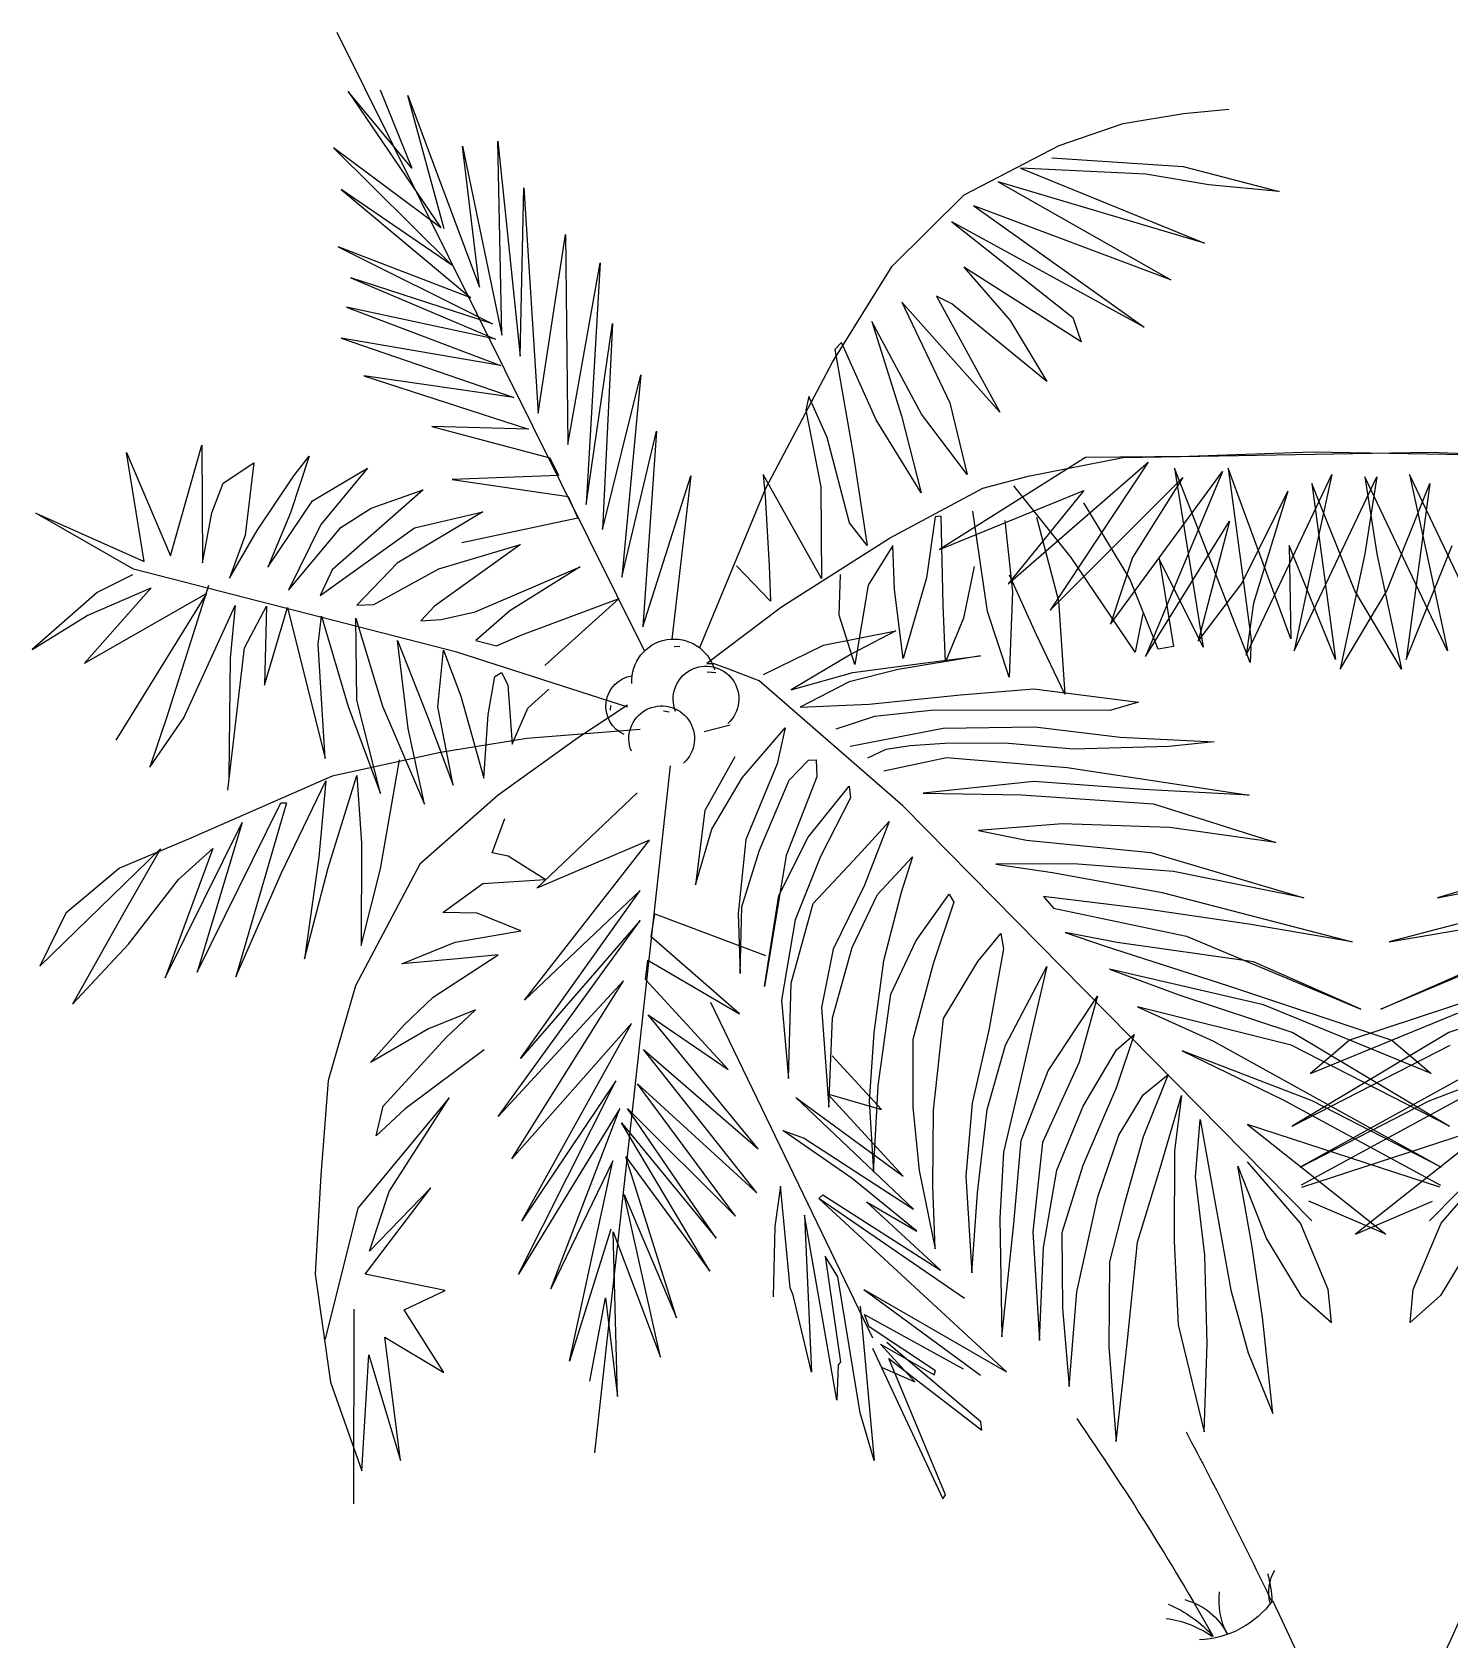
# Model space of a CAD drawing. Header units: millimetres. Extents: x 217.2 to 255.1, y 166.7 to 190.9.
# Drawn here: x 225.402 to 226.934, y 183.662 to 185.4 of the extents above; entities that cross this region are included whole.
import ezdxf

# ---------------------------------------------------------------- set-up
doc = ezdxf.new("R2010")
doc.units = ezdxf.units.MM
doc.layers.add('trees', color=104, linetype='Continuous')

msp = doc.modelspace()

# ---------------------------------------------------------------- linework, layer by layer
at = {"layer": 'trees', "color": 99, "true_color": 0x1a511e}
for p, q in [((225.7315, 185.4001), (226.0638, 184.7308)), ((226.0599, 185.0297), (226.0395, 184.8109)), ((226.0395, 184.8109), (226.0769, 184.9688)), ((226.0769, 184.9688), (226.0621, 184.7573)), ((226.2856, 184.8695), (226.2613, 184.9617)), ((226.29, 184.9417), (226.3045, 184.8449)), ((226.0621, 184.7573), (226.114, 184.9203)), ((226.114, 184.9203), (226.0934, 184.7438)), ((226.2551, 184.8094), (226.1922, 184.9217)), ((226.1239, 184.7347), (226.195, 184.9069)), ((226.1944, 184.8984), (226.1988, 184.8232)), ((226.2545, 184.9086), (226.2551, 184.8094)), ((226.3045, 184.8449), (226.2856, 184.8695)), ((225.9298, 184.846), (225.8371, 184.7795)), ((226.2119, 184.7787), (226.3288, 184.853)), ((226.3324, 184.8451), (226.3058, 184.8023)), ((225.881, 184.7732), (225.9943, 184.8221)), ((225.9943, 184.8221), (225.9185, 184.7746)), ((226.2003, 184.7847), (226.1632, 184.8231)), ((226.1988, 184.8232), (226.2003, 184.7847)), ((226.2745, 184.7698), (226.2758, 184.8137)), ((226.3688, 184.8102), (226.3434, 184.7229)), ((226.3058, 184.8023), (226.2914, 184.7163)), ((226.3434, 184.7229), (226.3341, 184.7974)), ((225.9185, 184.7746), (225.8815, 184.7423)), ((225.9312, 184.7485), (226.0364, 184.7877)), ((226.0364, 184.7877), (225.9563, 184.7154)), ((226.1313, 184.7177), (226.2119, 184.7787)), ((226.2914, 184.7163), (226.2745, 184.7698)), ((225.8815, 184.7423), (225.9041, 184.7367)), ((225.9041, 184.7367), (225.9312, 184.7485)), ((226.2575, 184.7373), (226.3356, 184.7529)), ((226.3356, 184.7529), (226.2873, 184.7276)), ((226.0459, 184.6702), (225.8612, 184.7296)), ((226.1237, 184.7342), (226.1239, 184.7347)), ((226.1924, 184.7056), (226.2575, 184.7373)), ((226.2873, 184.7276), (226.2224, 184.6891)), ((226.4272, 184.7257), (226.3382, 184.7111)), ((225.9022, 184.7035), (225.9094, 184.7078)), ((225.9094, 184.7078), (225.9161, 184.6944)), ((226.1314, 184.7175), (226.1388, 184.7174)), ((226.1388, 184.7174), (226.1546, 184.7117)), ((226.1546, 184.7117), (226.1875, 184.699)), ((226.2224, 184.6891), (226.2891, 184.7076)), ((226.3382, 184.7111), (226.2853, 184.6978)), ((226.2891, 184.7076), (226.3676, 184.7182)), ((225.9161, 184.6944), (225.9208, 184.6301)), ((225.9378, 184.6693), (225.9604, 184.6899)), ((226.3432, 184.5637), (226.1875, 184.699)), ((226.2853, 184.6978), (226.2322, 184.6702)), ((226.0454, 184.6724), (225.9914, 184.6366)), ((226.2322, 184.6702), (226.3068, 184.6735)), ((226.3068, 184.6735), (226.4056, 184.6835)), ((225.9208, 184.6301), (225.9378, 184.6693)), ((226.3126, 184.6601), (226.2706, 184.6464)), ((226.3733, 184.6667), (226.3126, 184.6601)), ((225.9369, 184.6365), (225.8435, 184.6214)), ((225.9914, 184.6366), (225.9058, 184.5753)), ((226.0592, 184.6463), (225.9369, 184.6365)), ((226.1566, 184.6507), (226.1284, 184.6436)), ((226.1694, 184.594), (226.2158, 184.6479)), ((226.2158, 184.6479), (226.2072, 184.6089)), ((226.2863, 184.6282), (226.3866, 184.6475)), ((226.3248, 184.6246), (226.3048, 184.6153)), ((226.3512, 184.6286), (226.3248, 184.6246)), ((226.3887, 184.6309), (226.3512, 184.6286)), ((226.0104, 183.8642), (226.0921, 184.607)), ((226.1615, 184.6166), (226.1291, 184.5586)), ((226.2072, 184.6089), (226.1735, 184.5272)), ((226.2203, 184.5913), (226.2411, 184.6131)), ((226.2411, 184.6131), (226.2495, 184.6134)), ((226.2495, 184.6134), (226.2501, 184.595)), ((226.3226, 184.6015), (226.3905, 184.616)), ((226.1367, 184.5384), (226.1694, 184.594)), ((226.1884, 184.5156), (226.2203, 184.5913)), ((226.2501, 184.595), (226.217, 184.5098)), ((226.2407, 184.5296), (226.285, 184.585)), ((226.285, 184.585), (226.2866, 184.5724)), ((226.4847, 184.5898), (226.3651, 184.5772)), ((225.9475, 184.4746), (226.0559, 184.5776)), ((226.2866, 184.5724), (226.2542, 184.5087)), ((226.3651, 184.5772), (226.4714, 184.5754)), ((226.1291, 184.5586), (226.119, 184.4783)), ((226.7853, 184.1149), (226.3432, 184.5637)), ((226.9126, 184.1149), (227.3547, 184.5637)), ((226.119, 184.4783), (226.1367, 184.5384)), ((226.2945, 184.5094), (226.3285, 184.5467)), ((226.3285, 184.5467), (226.3019, 184.4777)), ((225.9341, 184.3533), (226.0693, 184.5264)), ((226.0693, 184.5264), (225.9475, 184.4746)), ((226.1735, 184.5272), (226.165, 184.447)), ((226.1692, 184.4543), (226.1884, 184.5156)), ((226.209, 184.4667), (226.2407, 184.5296)), ((225.9567, 184.4839), (225.9165, 184.5091)), ((226.217, 184.5098), (226.1935, 184.3681)), ((226.2542, 184.5087), (226.2267, 184.4403)), ((226.2464, 184.458), (226.2945, 184.5094)), ((226.3159, 184.4676), (226.3535, 184.5084)), ((226.3535, 184.5084), (226.3415, 184.4699)), ((225.8892, 184.4797), (225.9567, 184.4839)), ((225.9299, 184.2903), (226.0592, 184.472)), ((226.0592, 184.472), (225.9341, 184.3533)), ((226.1935, 184.3681), (226.209, 184.4667)), ((226.3019, 184.4777), (226.2677, 184.4085)), ((226.2884, 184.4103), (226.3159, 184.4676)), ((226.3415, 184.4699), (226.3222, 184.3961)), ((226.0712, 184.4219), (226.075, 184.447)), ((226.075, 184.447), (226.1948, 184.4017)), ((226.165, 184.447), (226.1674, 184.3824)), ((226.1674, 184.3824), (226.1692, 184.4543)), ((226.2226, 184.3718), (226.2464, 184.458)), ((225.9056, 184.2278), (226.0594, 184.4397)), ((226.0594, 184.4397), (225.9299, 184.2903)), ((226.1665, 184.3386), (226.0712, 184.4219))]:
    msp.add_line(p, q, dxfattribs=at)
at = {"layer": 'trees', "color": 84, "true_color": 0x2aaf18}
for p, q in [((225.8123, 185.253), (225.7437, 185.336)), ((225.7437, 185.336), (225.8439, 185.1887)), ((225.7781, 185.3379), (225.8123, 185.253)), ((225.8475, 185.1874), (225.8082, 185.3316)), ((225.8082, 185.3316), (225.8857, 185.1242)), ((226.6467, 185.3123), (226.6957, 185.3168)), ((226.5121, 185.2776), (226.5814, 185.3015)), ((226.5814, 185.3015), (226.6467, 185.3123)), ((225.9098, 185.0724), (225.9053, 185.2822)), ((225.9053, 185.2822), (225.9294, 185.0496)), ((225.8439, 185.1887), (225.7278, 185.2751)), ((225.7278, 185.2751), (225.8558, 185.1481)), ((225.8857, 185.1242), (225.8673, 185.2767)), ((225.8673, 185.2767), (225.9098, 185.0724)), ((226.4093, 185.2243), (226.5121, 185.2776)), ((226.5044, 185.2642), (226.6462, 185.255)), ((226.6059, 185.2466), (226.4704, 185.2532)), ((226.4704, 185.2532), (226.6693, 185.1721)), ((226.674, 185.235), (226.6059, 185.2466)), ((226.6462, 185.255), (226.7499, 185.2277)), ((225.8558, 185.1481), (225.7361, 185.2299)), ((225.7361, 185.2299), (225.8761, 185.1129)), ((225.9294, 185.0496), (225.9335, 185.2319)), ((225.9335, 185.2319), (225.949, 184.9881)), ((226.6693, 185.1721), (226.4463, 185.2383)), ((226.4463, 185.2383), (226.633, 185.1322)), ((226.7499, 185.2277), (226.674, 185.235)), ((226.3315, 185.1472), (226.4093, 185.2243)), ((226.633, 185.1322), (226.42, 185.2122)), ((226.42, 185.2122), (226.6041, 185.0812)), ((226.6041, 185.0812), (226.3962, 185.195)), ((226.3962, 185.195), (226.527, 185.0917)), ((225.8761, 185.1129), (225.7328, 185.168)), ((225.7328, 185.168), (225.8998, 185.0846)), ((226.5361, 185.0652), (226.4091, 185.1461)), ((226.4091, 185.1461), (226.4591, 185.0882)), ((226.448, 184.9892), (226.3422, 185.1082)), ((226.3422, 185.1082), (226.3938, 184.9992)), ((226.3962, 185.1065), (226.3794, 185.1145)), ((226.3794, 185.1145), (226.448, 184.9892)), ((226.4987, 185.0225), (226.3962, 185.1065)), ((225.5516, 184.8338), (225.5854, 184.9535)), ((225.5854, 184.9535), (225.5862, 184.8264)), ((225.5231, 184.8276), (225.5039, 184.9456)), ((225.5039, 184.9456), (225.5516, 184.8338)), ((225.6084, 184.9124), (225.6417, 184.9343)), ((225.6417, 184.9343), (225.6322, 184.8564)), ((226.5407, 184.9403), (226.3827, 184.8406)), ((226.4571, 184.8036), (226.6083, 184.9351)), ((226.6083, 184.9351), (226.5024, 184.7751)), ((226.6522, 184.9414), (226.5407, 184.9403)), ((226.5814, 184.9403), (226.9123, 184.9458)), ((226.7857, 184.9458), (226.6522, 184.9414)), ((227.1166, 184.9403), (226.7857, 184.9458)), ((226.9123, 184.9458), (227.0458, 184.9414)), ((225.6451, 184.8614), (225.6848, 184.9203)), ((226.5024, 184.7751), (226.6459, 184.9186)), ((226.5678, 184.7601), (226.6888, 184.925)), ((226.6459, 184.9186), (226.5913, 184.8322)), ((226.6888, 184.925), (226.6055, 184.7251)), ((226.7144, 184.7266), (226.807, 184.922)), ((226.7662, 184.7311), (226.8554, 184.9192)), ((226.807, 184.922), (226.7829, 184.8105)), ((226.9318, 184.7311), (226.8425, 184.9192)), ((226.9836, 184.7266), (226.891, 184.922)), ((226.891, 184.922), (226.9151, 184.8105)), ((225.5962, 184.8805), (225.6084, 184.9124)), ((226.3827, 184.8406), (226.5388, 184.9044)), ((226.5388, 184.9044), (226.4571, 184.8036)), ((226.7097, 184.8039), (226.7592, 184.9037)), ((226.7592, 184.9037), (226.7222, 184.7828)), ((225.5114, 184.8194), (225.4061, 184.8802)), ((225.4061, 184.8802), (225.5231, 184.8276)), ((225.5862, 184.8264), (225.5962, 184.8805)), ((225.6568, 184.8218), (225.705, 184.8935)), ((225.6814, 184.8804), (225.6568, 184.8218)), ((225.6152, 184.8098), (225.6451, 184.8614)), ((226.6055, 184.7251), (226.6962, 184.8712)), ((226.6962, 184.8712), (226.6624, 184.7415)), ((225.6322, 184.8564), (225.6152, 184.8098)), ((226.5913, 184.8322), (226.5678, 184.7601)), ((225.5104, 184.8135), (225.4724, 184.7943)), ((225.8612, 184.7296), (225.5114, 184.8194)), ((226.7829, 184.8105), (226.7662, 184.7311)), ((226.9151, 184.8105), (226.9318, 184.7311)), ((225.4724, 184.7943), (225.402, 184.7325)), ((225.5307, 184.7992), (225.4585, 184.7178)), ((225.4585, 184.7178), (225.5904, 184.7932)), ((225.4614, 184.7693), (225.5307, 184.7992)), ((225.5904, 184.7932), (225.4925, 184.6345)), ((225.5927, 184.8019), (225.5475, 184.6599)), ((226.6624, 184.7415), (226.7097, 184.8039)), ((225.5661, 184.6589), (225.6216, 184.7803)), ((225.6216, 184.7803), (225.616, 184.7231)), ((225.6314, 184.7344), (225.6553, 184.7795)), ((225.6553, 184.7795), (225.6533, 184.6941)), ((226.7222, 184.7828), (226.7144, 184.7266)), ((225.402, 184.7325), (225.4614, 184.7693)), ((225.6137, 184.5807), (225.6314, 184.7344)), ((225.5475, 184.6599), (225.5291, 184.6054)), ((225.5291, 184.6054), (225.5661, 184.6589)), ((225.7263, 184.5958), (225.5709, 184.5275)), ((225.6714, 184.4911), (225.7195, 184.5906)), ((225.5805, 184.3837), (225.671, 184.567)), ((225.677, 184.5668), (225.6222, 184.3788)), ((225.5459, 184.3777), (225.6292, 184.5456)), ((225.6292, 184.5456), (225.5805, 184.3837)), ((225.4104, 184.3902), (225.5409, 184.517)), ((225.5709, 184.5275), (225.4964, 184.4962)), ((225.5409, 184.517), (225.5016, 184.4488)), ((225.5974, 184.5173), (225.5459, 184.3777)), ((225.5602, 184.4838), (225.5974, 184.5173)), ((225.4964, 184.4962), (225.4385, 184.4476)), ((225.506, 184.414), (225.5602, 184.4838)), ((225.6222, 184.3788), (225.6714, 184.4911)), ((225.4385, 184.4476), (225.4104, 184.3902)), ((225.5016, 184.4488), (225.4458, 184.3492)), ((226.7171, 184.4356), (226.6039, 184.4524)), ((225.4458, 184.3492), (225.506, 184.414)), ((226.6426, 184.3589), (226.7648, 184.3187)), ((226.6952, 184.3688), (226.8719, 184.3102)), ((227.0027, 184.3688), (226.8261, 184.3102)), ((227.0553, 184.3589), (226.9332, 184.3187)), ((226.3107, 183.9882), (226.1355, 184.351)), ((226.597, 184.3464), (226.6781, 184.3095)), ((226.7631, 184.305), (226.597, 184.3464)), ((226.9141, 184.2742), (226.7331, 184.3484)), ((226.7838, 184.2742), (226.9648, 184.3484)), ((226.6781, 184.3095), (226.9252, 184.1729)), ((226.9341, 184.2171), (226.7631, 184.305)), ((226.9332, 184.3187), (226.7639, 184.2171)), ((226.7639, 184.2171), (226.9348, 184.305)), ((226.7648, 184.3187), (226.9341, 184.2171)), ((227.0198, 184.3095), (226.7728, 184.1729)), ((226.8261, 184.3102), (226.7838, 184.2742)), ((226.8719, 184.3102), (226.9141, 184.2742)), ((226.5382, 184.2388), (226.5743, 184.2998)), ((226.7858, 184.2446), (226.6451, 184.2986)), ((226.9121, 184.2446), (227.0528, 184.2986)), ((226.5339, 184.2863), (226.4943, 184.1996)), ((225.9278, 184.0573), (226.0331, 184.2661)), ((225.8527, 184.2479), (225.7539, 184.1287)), ((225.788, 184.1465), (225.8527, 184.2479)), ((226.0374, 184.2363), (225.9278, 184.0573)), ((225.9628, 184.0414), (226.0374, 184.2363)), ((226.5098, 184.1695), (226.5382, 184.2388)), ((226.5765, 184.2075), (226.603, 184.2512)), ((226.7544, 184.2457), (226.9243, 184.1533)), ((226.7728, 184.1729), (226.9121, 184.2446)), ((226.9435, 184.2457), (226.7737, 184.1533)), ((226.9252, 184.1729), (226.7858, 184.2446)), ((226.7158, 184.2192), (226.8653, 184.1006)), ((226.9237, 184.1513), (226.7158, 184.2192)), ((226.7743, 184.1513), (226.9821, 184.2192)), ((226.9821, 184.2192), (226.8326, 184.1006)), ((226.4633, 184.1115), (226.4712, 184.2017)), ((226.5539, 184.1407), (226.5765, 184.2075)), ((226.6029, 184.2058), (226.5825, 184.1325)), ((226.0985, 184.0099), (226.0439, 184.184)), ((226.6368, 184.1905), (226.6363, 184.0929)), ((226.0296, 184.1797), (225.9628, 184.0414)), ((225.9829, 183.9633), (226.0296, 184.1797)), ((226.4951, 184.0859), (226.5098, 184.1695)), ((226.5378, 184.1747), (226.515, 184.1019)), ((226.597, 184.092), (226.6214, 184.1718)), ((226.7203, 184.089), (226.7053, 184.1739)), ((226.7053, 184.1739), (226.7363, 184.0953)), ((226.7729, 184.1124), (226.7157, 184.1786)), ((226.9251, 184.1124), (226.9822, 184.1786)), ((225.7141, 184.1641), (225.7081, 184.0573)), ((225.7619, 184.0573), (225.8329, 184.1504)), ((225.8329, 184.1504), (225.7665, 184.0822)), ((226.6695, 184.0776), (226.6596, 184.1624)), ((225.7665, 184.0822), (225.788, 184.1465)), ((226.0811, 183.9674), (226.0419, 184.1435)), ((226.0419, 184.1435), (226.0985, 184.0099)), ((226.4552, 183.9517), (226.2523, 184.1391)), ((226.5314, 184.0383), (226.5539, 184.1407)), ((226.5825, 184.1325), (226.5667, 184.0707)), ((226.6782, 184.1479), (226.6978, 184.04)), ((226.8653, 184.1006), (226.7821, 184.1362)), ((226.8326, 184.1006), (226.9158, 184.1362)), ((225.7539, 184.1287), (225.7186, 183.987)), ((226.272, 183.9211), (226.2368, 184.121)), ((226.2368, 184.121), (226.2446, 183.9513)), ((226.4481, 184.1173), (226.45, 183.9894)), ((226.0277, 184.1058), (225.9829, 183.9633)), ((226.0348, 183.9248), (226.03, 184.1029)), ((226.03, 184.1029), (226.0811, 183.9674)), ((226.45, 183.9894), (226.4633, 184.1115)), ((226.4836, 184.103), (226.4909, 183.9854)), ((226.515, 184.1019), (226.5158, 184.0205)), ((226.8031, 184.0405), (226.7729, 184.1124)), ((226.8949, 184.0405), (226.9251, 184.1124)), ((226.5856, 183.9821), (226.597, 184.092)), ((226.6363, 184.0929), (226.6409, 184.0025)), ((226.7318, 184.0106), (226.7203, 184.089)), ((226.7363, 184.0953), (226.7735, 184.0343)), ((226.9616, 184.0953), (226.9244, 184.0343)), ((226.2592, 184.0767), (226.2757, 183.9622)), ((226.5667, 184.0707), (226.5658, 183.9787)), ((226.6721, 183.9819), (226.6695, 184.0776)), ((225.7081, 184.0573), (225.7244, 183.9406)), ((225.8486, 184.0394), (225.7619, 184.0573)), ((226.2972, 183.9074), (226.273, 184.0542)), ((225.8041, 184.0186), (225.8486, 184.0394)), ((226.0048, 183.9417), (226.0219, 184.0317)), ((226.0219, 184.0317), (226.0348, 183.9248)), ((226.2446, 183.9513), (226.2248, 184.0347)), ((226.301, 184.0406), (226.427, 183.948)), ((226.301, 184.0406), (226.4552, 183.9517)), ((226.5231, 183.9356), (226.5314, 184.0383)), ((226.6978, 184.04), (226.7164, 183.9723)), ((226.7735, 184.0343), (226.8066, 184.0048)), ((226.8066, 184.0048), (226.8031, 184.0405)), ((226.8914, 184.0048), (226.8949, 184.0405)), ((226.9244, 184.0343), (226.8914, 184.0048)), ((225.7498, 184.0195), (225.7494, 183.8088)), ((225.8469, 183.9509), (225.8041, 184.0186)), ((226.2972, 184.0226), (226.3123, 183.8559)), ((226.3017, 184.0138), (226.4084, 183.9548)), ((226.5158, 184.0205), (226.5231, 183.9356)), ((226.7432, 183.9067), (226.7318, 184.0106)), ((226.3784, 183.9527), (226.3068, 184.0002)), ((226.6409, 184.0025), (226.669, 183.8866)), ((225.7832, 183.9891), (225.8469, 183.9509)), ((225.8, 183.8558), (225.7832, 183.9891)), ((226.3104, 183.9771), (226.3864, 183.8143)), ((226.3563, 183.9408), (226.3192, 183.9816)), ((226.3192, 183.9816), (226.3772, 183.9485)), ((226.4274, 183.8976), (226.3257, 183.9834)), ((226.5658, 183.9787), (226.5736, 183.8763)), ((226.5736, 183.8763), (226.5856, 183.9821)), ((226.669, 183.8866), (226.6721, 183.9819)), ((225.7583, 183.8446), (225.7661, 183.9701)), ((225.7661, 183.9701), (225.8, 183.8558)), ((226.2734, 183.9592), (226.272, 183.9211)), ((226.2757, 183.9622), (226.2734, 183.9592)), ((226.3892, 183.8187), (226.3279, 183.9659)), ((226.3279, 183.9659), (226.4285, 183.8886)), ((226.7164, 183.9723), (226.7432, 183.9067)), ((225.7244, 183.9406), (225.7583, 183.8446)), ((226.3207, 183.9565), (226.3563, 183.9408)), ((226.3772, 183.9485), (226.3784, 183.9527)), ((226.3123, 183.8559), (226.2972, 183.9074)), ((226.4285, 183.8886), (226.4274, 183.8976)), ((226.3864, 183.8143), (226.3892, 183.8187))]:
    msp.add_line(p, q, dxfattribs=at)
at = {"layer": 'trees', "color": 97, "true_color": 0x279b30}
for p, q in [((225.949, 184.9881), (225.9786, 185.1813)), ((225.9786, 185.1813), (225.9811, 184.9541)), ((225.9811, 184.9541), (226.0161, 185.1506)), ((226.0161, 185.1506), (226.001, 184.8893)), ((225.8998, 185.0846), (225.7464, 185.1343)), ((225.7464, 185.1343), (225.9028, 185.0681)), ((225.9028, 185.0681), (225.7419, 185.1027)), ((225.7419, 185.1027), (225.9081, 185.0395)), ((226.3144, 184.9808), (226.2769, 185.0646)), ((226.363, 184.9021), (226.3144, 184.9808)), ((226.7186, 184.7185), (226.6367, 184.9287)), ((225.8893, 184.8813), (225.7967, 184.8259)), ((225.6792, 184.7967), (225.7356, 184.8644)), ((225.7135, 184.7909), (225.8154, 184.8643)), ((226.5943, 184.7298), (226.525, 184.8322)), ((226.4201, 184.8224), (226.4087, 184.7664)), ((226.4876, 184.7484), (226.4584, 184.813)), ((225.6533, 184.6941), (225.6781, 184.778)), ((225.6781, 184.778), (225.7188, 184.6148)), ((226.3893, 184.7193), (226.3867, 184.7805)), ((225.616, 184.7231), (225.6146, 184.595)), ((225.7807, 184.6714), (225.826, 184.5653)), ((225.8571, 184.586), (225.8407, 184.6705)), ((225.7195, 184.5906), (225.712, 184.5082)), ((225.7531, 184.5965), (225.7582, 184.5231)), ((226.614, 184.5657), (226.7464, 184.5241)), ((226.6316, 184.54), (226.5157, 184.544)), ((226.7464, 184.5241), (226.6316, 184.54)), ((225.7582, 184.5231), (225.7577, 184.4127)), ((226.6114, 184.5132), (226.7768, 184.464)), ((227.0865, 184.5132), (226.9211, 184.464)), ((225.7577, 184.4127), (225.7786, 184.4954)), ((226.7768, 184.464), (226.6359, 184.4927)), ((226.9211, 184.464), (227.062, 184.4927)), ((226.6236, 184.47), (226.8289, 184.4167)), ((227.0743, 184.47), (226.869, 184.4167)), ((226.8289, 184.4167), (226.7171, 184.4356)), ((226.869, 184.4167), (226.9808, 184.4356)), ((226.3301, 184.36), (226.3574, 184.418)), ((226.7222, 184.3948), (226.5748, 184.416)), ((226.6497, 184.4228), (226.8381, 184.3437)), ((227.0482, 184.4228), (226.8599, 184.3437)), ((225.8356, 184.3568), (225.9056, 184.4026)), ((226.3758, 184.3927), (226.3541, 184.3109)), ((226.3873, 184.3335), (226.4242, 184.3954)), ((226.0411, 184.3744), (225.9056, 184.2278)), ((225.9206, 184.1818), (226.0411, 184.3744)), ((226.4541, 184.3049), (226.499, 184.3897)), ((225.7516, 184.3691), (225.7221, 184.2668)), ((225.8041, 184.3267), (225.8356, 184.3568)), ((226.5315, 184.3247), (226.5535, 184.3578)), ((225.7678, 184.286), (225.8041, 184.3267)), ((225.8306, 184.3225), (225.7678, 184.286)), ((225.9313, 184.1149), (226.0499, 184.3284)), ((226.1868, 184.1927), (226.0679, 184.3375)), ((226.4863, 184.3359), (226.4677, 184.2561)), ((225.7814, 184.2389), (225.8495, 184.3131)), ((226.436, 184.3211), (226.4182, 184.2422)), ((226.063, 184.3), (226.1868, 184.1927)), ((226.1622, 184.1201), (226.0565, 184.2631)), ((226.3435, 184.1631), (226.2616, 184.2523)), ((226.0455, 184.2362), (226.1622, 184.1201)), ((226.4518, 184.1892), (226.4481, 184.1173)), ((226.2214, 184.0426), (226.2109, 184.1524)), ((226.3584, 184.1036), (226.2883, 184.1605)), ((226.4113, 184.1632), (226.4177, 184.0587)), ((226.4177, 184.0587), (226.4237, 184.1453)), ((226.2047, 184.1086), (226.2031, 184.0327))]:
    msp.add_line(p, q, dxfattribs=at)
at = {"layer": 'trees', "color": 97, "true_color": 0x25742c}
for p, q in [((226.2671, 185.0432), (226.3315, 185.1472)), ((226.3634, 184.987), (226.3095, 185.0872)), ((226.3095, 185.0872), (226.3417, 184.9852)), ((226.4591, 185.0882), (226.4987, 185.0225)), ((226.527, 185.0917), (226.5361, 185.0652)), ((226.001, 184.8893), (226.0294, 185.085)), ((226.0294, 185.085), (226.0186, 184.8622)), ((225.9081, 185.0395), (225.7361, 185.0691)), ((225.7361, 185.0691), (225.9226, 185.005)), ((226.2769, 185.0646), (226.2695, 185.057)), ((226.2695, 185.057), (226.29, 184.9417)), ((226.195, 184.9069), (226.2671, 185.0432)), ((225.9226, 185.005), (225.7604, 185.0284)), ((225.7604, 185.0284), (225.9386, 184.9707)), ((226.0186, 184.8622), (226.0599, 185.0297)), ((226.2415, 185.0063), (226.2383, 184.9915)), ((226.2613, 184.9617), (226.2415, 185.0063)), ((226.2383, 184.9915), (226.2545, 184.9086)), ((226.3417, 184.9852), (226.363, 184.9021)), ((226.4127, 184.9218), (226.3634, 184.987)), ((226.3938, 184.9992), (226.4127, 184.9218)), ((225.9386, 184.9707), (225.8339, 184.9736)), ((225.8339, 184.9736), (225.9617, 184.9399)), ((225.7013, 184.9418), (225.6814, 184.8804)), ((225.6848, 184.9203), (225.7013, 184.9418)), ((225.9617, 184.9399), (225.9709, 184.9209)), ((226.4786, 184.9199), (226.5814, 184.9403)), ((225.705, 184.8935), (225.7645, 184.9286)), ((225.7645, 184.9286), (225.714, 184.8677)), ((225.9709, 184.9209), (225.8562, 184.9166)), ((225.8562, 184.9166), (225.9814, 184.8979)), ((226.1922, 184.9217), (226.1944, 184.8984)), ((226.4297, 184.9071), (226.4786, 184.9199)), ((226.6367, 184.9287), (226.6677, 184.735)), ((226.7625, 184.7442), (226.6949, 184.9286)), ((226.6949, 184.9286), (226.7198, 184.7432)), ((226.8425, 184.9192), (226.8554, 184.836)), ((226.8554, 184.9192), (226.8426, 184.836)), ((225.8247, 184.9051), (225.7262, 184.8187)), ((225.7683, 184.8853), (225.8247, 184.9051)), ((225.9814, 184.8979), (225.9918, 184.8747)), ((226.3288, 184.853), (226.4297, 184.9071)), ((226.525, 184.8322), (226.4631, 184.9096)), ((226.8318, 184.796), (226.7852, 184.912)), ((226.7852, 184.912), (226.8108, 184.7217)), ((226.8662, 184.796), (226.9127, 184.912)), ((226.9127, 184.912), (226.8871, 184.7217)), ((225.7356, 184.8644), (225.7683, 184.8853)), ((225.8154, 184.8643), (225.8893, 184.8813)), ((226.4347, 184.7738), (226.4187, 184.8821)), ((226.5884, 184.8092), (226.5387, 184.8912)), ((225.714, 184.8677), (225.6792, 184.7967)), ((225.9918, 184.8747), (225.8665, 184.8481)), ((226.3781, 184.8761), (226.3688, 184.8102)), ((226.3847, 184.8769), (226.3781, 184.8761)), ((226.3867, 184.7805), (226.3847, 184.8769)), ((226.4536, 184.8721), (226.4616, 184.7949)), ((226.4875, 184.8756), (226.5116, 184.7851)), ((225.8415, 184.8197), (225.9298, 184.846)), ((226.3341, 184.7974), (226.3324, 184.8451)), ((226.7609, 184.845), (226.7625, 184.7442)), ((226.8108, 184.7217), (226.7609, 184.845)), ((226.8871, 184.7217), (226.937, 184.845)), ((225.7967, 184.8259), (225.7528, 184.7807)), ((226.6677, 184.735), (226.6204, 184.8307)), ((226.6204, 184.8307), (226.6356, 184.736)), ((226.8426, 184.836), (226.8159, 184.7114)), ((226.8554, 184.836), (226.8821, 184.7114)), ((225.7262, 184.8187), (225.7135, 184.7909)), ((225.7713, 184.7813), (225.8415, 184.8197)), ((226.6192, 184.733), (226.5884, 184.8092)), ((226.4616, 184.7949), (226.458, 184.7026)), ((226.8159, 184.7114), (226.8662, 184.796)), ((226.8821, 184.7114), (226.8318, 184.796)), ((225.7528, 184.7807), (225.7713, 184.7813)), ((225.8371, 184.7795), (225.8223, 184.7635)), ((226.458, 184.7026), (226.4347, 184.7738)), ((226.5116, 184.7851), (226.5183, 184.6842)), ((225.711, 184.7384), (225.7147, 184.7685)), ((225.7147, 184.7685), (225.7437, 184.6711)), ((225.753, 184.678), (225.752, 184.7664)), ((225.752, 184.7664), (225.7807, 184.6714)), ((225.8223, 184.7635), (225.844, 184.7652)), ((225.844, 184.7652), (225.881, 184.7732)), ((226.4087, 184.7664), (226.3893, 184.7193)), ((226.6026, 184.7713), (226.5943, 184.7298)), ((225.8083, 184.6472), (225.7971, 184.7425)), ((225.7971, 184.7425), (225.8293, 184.66)), ((226.5183, 184.6842), (226.4876, 184.7484)), ((226.7198, 184.7432), (226.7186, 184.7185)), ((225.7188, 184.6148), (225.711, 184.7384)), ((225.8407, 184.6705), (225.8465, 184.7319)), ((225.8465, 184.7319), (225.8655, 184.6821)), ((226.3676, 184.7182), (226.4272, 184.7257)), ((226.6356, 184.736), (226.6192, 184.733)), ((225.8949, 184.6622), (225.9022, 184.7035)), ((226.4056, 184.6835), (226.4849, 184.6901)), ((226.4849, 184.6901), (226.5978, 184.6757)), ((225.7437, 184.6711), (225.7784, 184.5769)), ((225.7784, 184.5769), (225.753, 184.678)), ((225.8655, 184.6821), (225.8901, 184.5935)), ((226.5978, 184.6757), (226.5669, 184.6668)), ((225.8293, 184.66), (225.8571, 184.586)), ((225.8901, 184.5935), (225.8949, 184.6622)), ((226.4878, 184.6669), (226.3733, 184.6667)), ((226.5669, 184.6668), (226.4878, 184.6669)), ((225.826, 184.5653), (225.8083, 184.6472)), ((226.3866, 184.6475), (226.4857, 184.6489)), ((226.4857, 184.6489), (226.578, 184.6379)), ((226.578, 184.6379), (226.6796, 184.6328)), ((225.8435, 184.6214), (225.7263, 184.5958)), ((226.4535, 184.6314), (226.3887, 184.6309)), ((226.5274, 184.6248), (226.4535, 184.6314)), ((226.6307, 184.6277), (226.5274, 184.6248)), ((226.6796, 184.6328), (226.6307, 184.6277)), ((225.7786, 184.4954), (225.7991, 184.6134)), ((226.3905, 184.616), (226.5208, 184.6052)), ((226.5208, 184.6052), (226.7174, 184.5753)), ((225.7219, 184.4967), (225.7531, 184.5965)), ((226.6029, 184.5811), (226.4847, 184.5898)), ((225.671, 184.567), (225.677, 184.5668)), ((225.9058, 184.5753), (225.8209, 184.5007)), ((226.4714, 184.5754), (226.614, 184.5657)), ((226.7174, 184.5753), (226.6029, 184.5811)), ((225.8992, 184.5129), (225.9131, 184.55)), ((226.5157, 184.544), (226.425, 184.5369)), ((226.425, 184.5369), (226.4768, 184.5266)), ((226.4768, 184.5266), (226.6114, 184.5132)), ((225.712, 184.5082), (225.6965, 184.3983)), ((225.6965, 184.3983), (225.7219, 184.4967)), ((225.8209, 184.5007), (225.7516, 184.3691)), ((225.9165, 184.5091), (225.8992, 184.5129)), ((226.5278, 184.501), (226.4437, 184.5005)), ((226.4437, 184.5005), (226.5048, 184.4914)), ((226.6359, 184.4927), (226.5278, 184.501)), ((225.8461, 184.4481), (225.8892, 184.4797)), ((226.5048, 184.4914), (226.6236, 184.47)), ((226.3574, 184.418), (226.3932, 184.468)), ((226.3932, 184.468), (226.3984, 184.4595)), ((226.6039, 184.4524), (226.4953, 184.4656)), ((226.4953, 184.4656), (226.5062, 184.4528)), ((225.8831, 184.4477), (225.8461, 184.4481)), ((225.9301, 184.4283), (225.8831, 184.4477)), ((226.3984, 184.4595), (226.3758, 184.3927)), ((226.5062, 184.4528), (226.6497, 184.4228)), ((225.8592, 184.4161), (225.9301, 184.4283)), ((226.2267, 184.4403), (226.2121, 184.3536)), ((226.5748, 184.416), (226.5187, 184.4265)), ((226.5187, 184.4265), (226.5619, 184.4117)), ((225.8015, 184.3929), (225.8592, 184.4161)), ((226.267, 184.3343), (226.2884, 184.4103)), ((226.4242, 184.3954), (226.4491, 184.4255)), ((226.4519, 184.409), (226.436, 184.3211)), ((226.4491, 184.4255), (226.4519, 184.409)), ((226.5619, 184.4117), (226.6952, 184.3688)), ((225.8658, 184.3984), (225.8015, 184.3929)), ((225.9056, 184.4026), (225.8658, 184.3984)), ((226.0651, 184.3759), (226.0677, 184.3968)), ((226.0677, 184.3968), (226.1665, 184.3386)), ((226.2677, 184.4085), (226.2554, 184.3456)), ((226.3222, 184.3961), (226.3118, 184.318)), ((226.8381, 184.3437), (226.7222, 184.3948)), ((226.8599, 184.3437), (226.9757, 184.3948)), ((226.1545, 184.2785), (226.0651, 184.3759)), ((226.499, 184.3897), (226.4863, 184.3359)), ((226.7331, 184.3484), (226.5667, 184.3871)), ((226.5667, 184.3871), (226.6426, 184.3589)), ((226.2194, 184.2687), (226.2226, 184.3718)), ((226.3166, 184.2607), (226.3301, 184.36)), ((226.5535, 184.3578), (226.5339, 184.2863)), ((225.8811, 184.3431), (225.8306, 184.3225)), ((225.8495, 184.3131), (225.8811, 184.3431)), ((226.2121, 184.3536), (226.2194, 184.2687)), ((226.2554, 184.3456), (226.263, 184.2379)), ((226.0499, 184.3284), (225.9206, 184.1818)), ((226.0679, 184.3375), (226.1545, 184.2785)), ((226.263, 184.2379), (226.267, 184.3343)), ((226.3762, 184.2345), (226.3873, 184.3335)), ((226.5004, 184.2771), (226.5315, 184.3247)), ((226.3118, 184.318), (226.3069, 184.2443)), ((226.3541, 184.3109), (226.3539, 184.2375)), ((226.4343, 184.2351), (226.4541, 184.3049)), ((226.5743, 184.2998), (226.5931, 184.3163)), ((226.5931, 184.3163), (226.5743, 184.2594)), ((225.8907, 184.2998), (225.8054, 184.2359)), ((226.1853, 184.1453), (226.063, 184.3)), ((226.32, 184.2351), (226.2666, 184.2934)), ((226.6451, 184.2986), (226.7544, 184.2457)), ((226.4712, 184.2017), (226.5004, 184.2771)), ((226.6298, 184.2731), (226.6029, 184.2058)), ((226.603, 184.2512), (226.6298, 184.2731)), ((225.7221, 184.2668), (225.7141, 184.1641)), ((226.0331, 184.2661), (225.9313, 184.1149)), ((226.0565, 184.2631), (226.1853, 184.1453)), ((226.2616, 184.2523), (226.32, 184.2351)), ((226.3115, 184.1675), (226.3166, 184.2607)), ((226.4677, 184.2561), (226.4518, 184.1892)), ((226.5743, 184.2594), (226.5378, 184.1747)), ((225.7737, 184.2067), (225.7814, 184.2389)), ((225.8054, 184.2359), (225.7737, 184.2067)), ((226.1414, 184.096), (226.0455, 184.2362)), ((226.3547, 184.1275), (226.2275, 184.2481)), ((226.2275, 184.2481), (226.3435, 184.1631)), ((226.3069, 184.2443), (226.3115, 184.1675)), ((226.3539, 184.2375), (226.3608, 184.1693)), ((226.4182, 184.2422), (226.4113, 184.1632)), ((226.4237, 184.1453), (226.4343, 184.2351)), ((226.6214, 184.1718), (226.6444, 184.2504)), ((226.6444, 184.2504), (226.6368, 184.1905)), ((226.1347, 184.0603), (226.0391, 184.2207)), ((226.0391, 184.2207), (226.1414, 184.096)), ((226.3756, 184.1527), (226.3762, 184.2345)), ((226.6596, 184.1624), (226.6645, 184.2243)), ((226.6645, 184.2243), (226.6782, 184.1479)), ((226.2883, 184.1605), (226.2135, 184.2126)), ((226.2135, 184.2126), (226.2364, 184.2044)), ((226.2364, 184.2044), (226.3547, 184.1275)), ((226.0439, 184.184), (226.1347, 184.0603)), ((226.4943, 184.1996), (226.4836, 184.103)), ((226.3608, 184.1693), (226.3781, 184.0847)), ((226.2109, 184.1524), (226.2047, 184.1086)), ((226.3781, 184.0847), (226.3756, 184.1527)), ((226.2523, 184.1391), (226.2568, 184.143)), ((226.4097, 184.031), (226.2523, 184.1391)), ((226.2568, 184.143), (226.384, 184.0614)), ((226.384, 184.0614), (226.3039, 184.1355)), ((226.3039, 184.1355), (226.3584, 184.1036)), ((226.4909, 183.9854), (226.4951, 184.0859)), ((226.273, 184.0542), (226.2592, 184.0767)), ((226.2248, 184.0347), (226.2214, 184.0426)), ((226.3068, 184.0002), (226.3017, 184.0138))]:
    msp.add_line(p, q, dxfattribs=at)
at = {"layer": 'trees', "color": 49, "true_color": 0x594322}
for p, q in [((226.1021, 184.7358), (226.0961, 184.7354)), ((226.1411, 184.7073), (226.1316, 184.7082)), ((226.0271, 184.672), (226.0269, 184.6672)), ((226.0905, 184.6648), (226.0846, 184.6661))]:
    msp.add_line(p, q, dxfattribs=at)
at = {"layer": 'trees', "color": 49, "true_color": 0x594322, "extrusion": (0, 0, -1)}
msp.add_ellipse((226.0957, 184.6984), major_axis=(0.0271, 0.0366), ratio=1, start_param=4.018566, end_param=6.936575, dxfattribs=at)
at = {"layer": 'trees', "color": 47, "true_color": 0x8d6a35, "extrusion": (0, 0, -1)}
for centre, major_axis, start_param, end_param in [((226.0556, 184.6712), (-0.0269, 0.0199), 4.492513, 7.066924), ((226.1304, 184.6792), (-0.0285, 0.0211), 5.255524, 9.628327), ((226.0825, 184.6362), (-0.0285, 0.0211), 5.255524, 9.628327)]:
    msp.add_ellipse(centre, major_axis=major_axis, ratio=1, start_param=start_param, end_param=end_param, dxfattribs=at)
at = {"layer": 'trees', "color": 42, "true_color": 0xd28328, "extrusion": (0, 0, -1)}
for centre, major_axis, start_param, end_param in [((223.9766, 182.1367), (-2.495, 1.8476), 1.899736, 1.988984), ((222.5884, 181.7215), (2.7387, 3.6984), 0.44357, 0.488291), ((226.786, 183.7131), (0.0282, 0.038), 3.826206, 4.611948), ((226.6202, 183.6998), (0.0726, 0.098), 0.65339, 0.902203), ((226.7641, 183.7044), (-0.0636, 0.0471), 5.166426, 5.765841), ((226.5808, 183.5795), (0.0776, 0.1048), -0.251516, 0.211724), ((226.629, 183.635), (-0.0585, 0.0434), 1.197045, 2.034466), ((226.6592, 183.7652), (-0.0832, 0.0616), 3.134153, 4.030802), ((222.5895, 181.7293), (-3.696, 2.7369), 2.060331, 2.38757), ((226.6127, 183.5742), (0.0666, 0.09), -0.500278, -0.022585)]:
    msp.add_ellipse(centre, major_axis=major_axis, ratio=1, start_param=start_param, end_param=end_param, dxfattribs=at)
at = {"layer": 'trees', "color": 42, "true_color": 0xd28328}
msp.add_ellipse((231.1084, 181.7293), major_axis=(3.696, 2.7369), ratio=1, start_param=2.060331, end_param=2.38757, dxfattribs=at)

doc.saveas('drawing.dxf')
